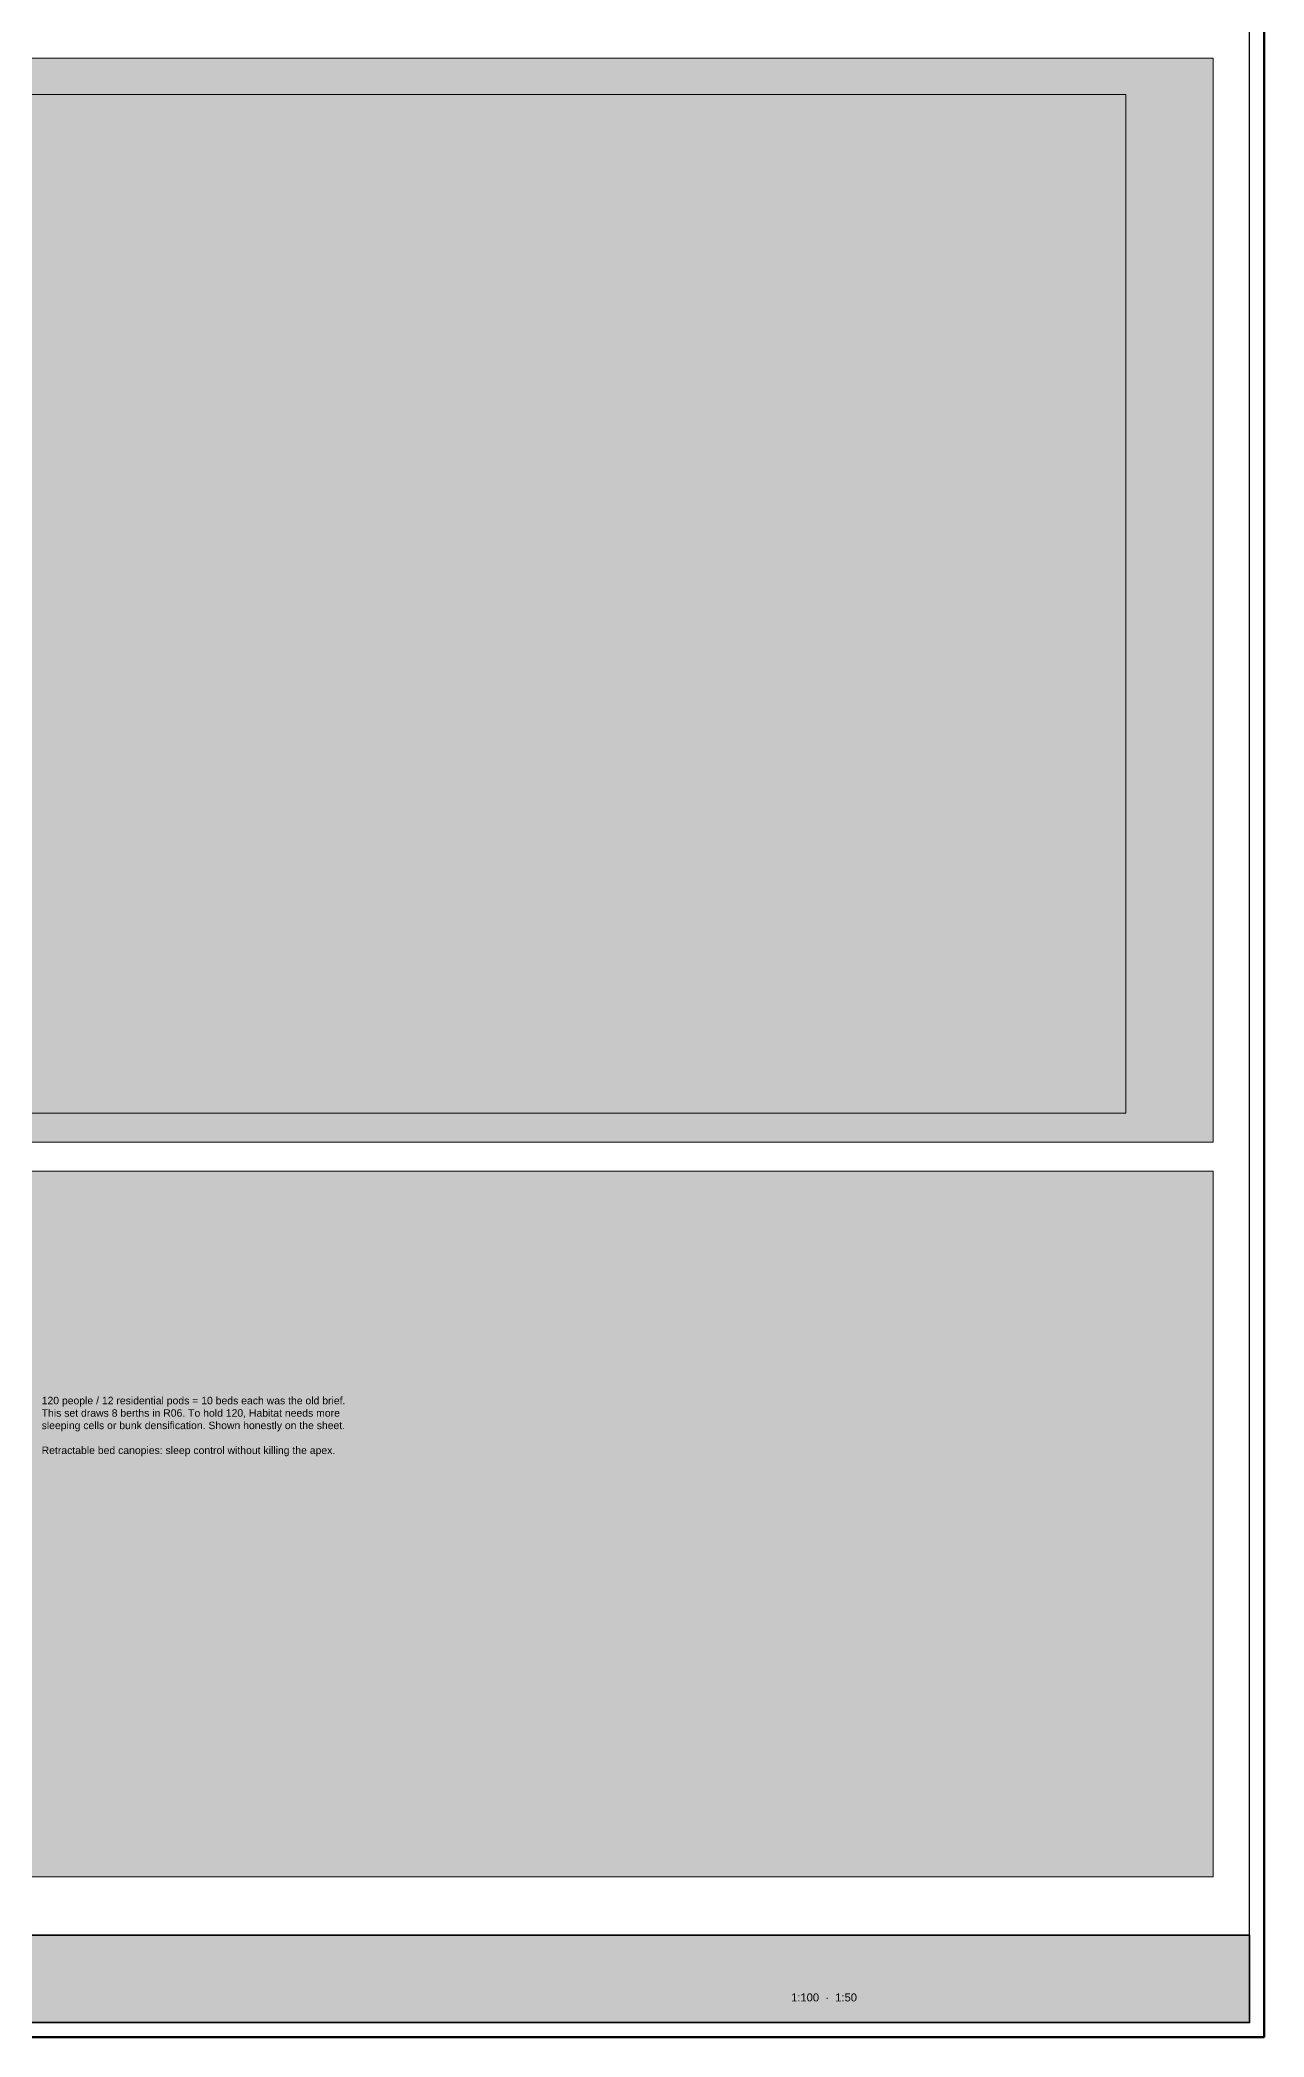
# Model space of a CAD drawing. Header units: millimetres. Extents: x 0 to 4200, y -1100 to 900.
# Drawn here: x 564 to 900, y -1100 to -551 of the extents above; entities that cross this region are included whole.
import ezdxf

# ---------------------------------------------------------------- set-up
doc = ezdxf.new("R2010")
doc.units = ezdxf.units.MM
for name, color, linetype, lineweight, true_color in [('A-ANNO', 7, 'Continuous', 18, 0x20242a), ('A-HATCH', 7, 'Continuous', 9, 0xb4bac0), ('A-RENDER', 7, 'Continuous', 0, 0x20242a), ('A-SHEET', 7, 'Continuous', 50, 0x142030), ('A-TITL', 7, 'Continuous', 35, 0x142030)]:
    doc.layers.add(name, color=color, linetype=linetype, lineweight=lineweight, true_color=true_color)
doc.styles.add('ANNO', font='Arial.ttf')
picture_1 = doc.add_image_def('image2.png', size_in_pixel=(1616, 1616))

msp = doc.modelspace()

# ---------------------------------------------------------------- hatches: boundary and pattern name
at = {"layer": 'A-HATCH', "true_color": 0xfcfdfe}
h = msp.add_hatch(color=7, dxfattribs=at)
h.dxf.hatch_style = 1
h.paths.add_polyline_path([(452, -854), (886, -854), (886, -556), (452, -556)])
h = msp.add_hatch(color=7, dxfattribs=at)
h.dxf.hatch_style = 1
h.paths.add_polyline_path([(14, -1056), (886, -1056), (886, -862), (14, -862)])
at = {"layer": 'A-HATCH', "true_color": 0x142030}
h = msp.add_hatch(color=7, dxfattribs=at)
h.dxf.hatch_style = 1
h.paths.add_polyline_path([(4, -1096), (896, -1096), (896, -1072), (4, -1072)])

# ---------------------------------------------------------------- linework, layer by layer
at = {"layer": 'A-SHEET', "lineweight": 70, "true_color": 0x142030}
msp.add_lwpolyline([(0, -1100), (900, -1100), (900, -200), (0, -200)], close=True, dxfattribs=at)
at = {"layer": 'A-SHEET', "lineweight": 25, "true_color": 0x142030}
msp.add_lwpolyline([(4, -1096), (896, -1096), (896, -204), (4, -204)], close=True, dxfattribs=at)
at = {"layer": 'A-SHEET', "lineweight": 13, "true_color": 0xb4bac0}
for points in [[(452, -854), (886, -854), (886, -556), (452, -556)], [(14, -1056), (886, -1056), (886, -862), (14, -862)]]:
    msp.add_lwpolyline(points, close=True, dxfattribs=at)
at = {"layer": 'A-TITL'}
msp.add_lwpolyline([(4, -1096), (896, -1096), (896, -1072), (4, -1072)], close=True, dxfattribs=at)

# ---------------------------------------------------------------- texts
at = {"layer": 'A-ANNO', "color": 7, "true_color": 0x20242a, "insert": (564, -924), "char_height": 2.05, "width": 310, "attachment_point": 1, "style": 'ANNO'}
msp.add_mtext('120 people / 12 residential pods = 10 beds each was the old brief.\\PThis set draws 8 berths in R06. To hold 120, Habitat needs more\\Psleeping cells or bunk densification. Shown honestly on the sheet.\\P\\PRetractable bed canopies: sleep control without killing the apex.', dxfattribs=at)
at = {"layer": 'A-TITL', "color": 7, "true_color": 0xffffff, "insert": (770, -1088), "char_height": 2.2, "width": 120, "attachment_point": 1, "style": 'ANNO'}
msp.add_mtext('1:100  ·  1:50', dxfattribs=at)

# ---------------------------------------------------------------- pictures from other files: only their frames are drawn
at = {"layer": 'A-RENDER'}
image = msp.add_image(picture_1, insert=(462, -846), size_in_units=(400, 280), dxfattribs=at)

doc.saveas('drawing.dxf')
